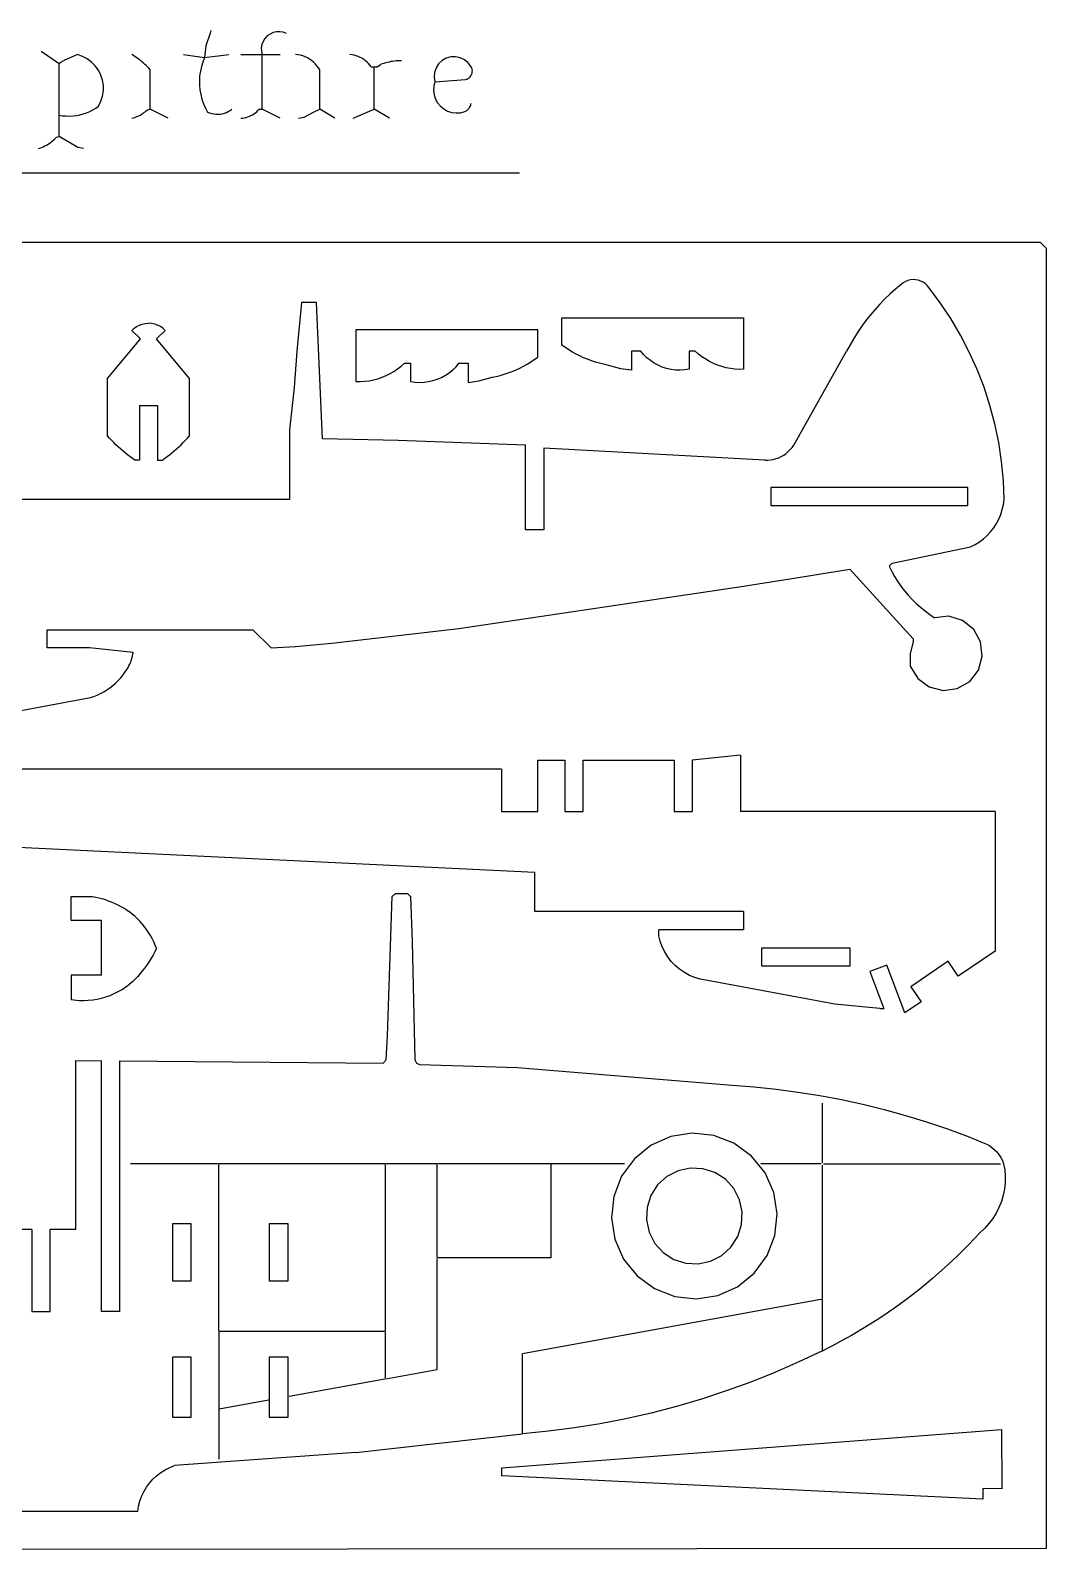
# Model space of a CAD drawing. Extents: x -4158 to 4158, y -5828 to 5828.
# Drawn here: x 132 to 4158, y -218 to 5800 of the extents above; entities that cross this region are included whole.
import ezdxf

# ---------------------------------------------------------------- set-up
doc = ezdxf.new("R2010")
doc.units = 0
doc.header["$MEASUREMENT"] = 0
doc.layers.get('0').update_dxf_attribs({"linetype": 'CONTINUOUS'})

msp = doc.modelspace()

# ---------------------------------------------------------------- linework, layer by layer
for p, q in [((843.6, 5789.4), (826.6, 5739.3)), ((846, 5800.2), (843.6, 5789.4)), ((1070.2, 5778), (1061, 5768.1)), ((1081.2, 5785.8), (1070.2, 5778)), ((1093.4, 5791.4), (1081.2, 5785.8)), ((1106.6, 5794.5), (1093.4, 5791.4)), ((1120, 5795), (1106.6, 5794.5)), ((1133.3, 5792.9), (1120, 5795)), ((1146, 5788.2), (1133.3, 5792.9)), ((826.6, 5739.3), (822, 5692.2)), ((1049, 5744.1), (1046.7, 5730.8)), ((1046.7, 5730.8), (1047.1, 5717.4)), ((1047.1, 5717.4), (1050, 5704.2)), ((1053.8, 5756.7), (1049, 5744.1)), ((1061, 5768.1), (1053.8, 5756.7)), ((246, 5668.2), (174, 5716.2)), ((248.8, 5670.4), (246, 5668.2)), ((246, 5464.2), (246, 5668.2)), ((251.7, 5672.5), (248.8, 5670.4)), ((254.6, 5674.5), (251.7, 5672.5)), ((257.6, 5676.5), (254.6, 5674.5)), ((260.6, 5678.3), (257.6, 5676.5)), ((263.7, 5680.1), (260.6, 5678.3)), ((266.8, 5681.7), (263.7, 5680.1)), ((270, 5683.3), (266.8, 5681.7)), ((273.2, 5684.8), (270, 5683.3)), ((276.5, 5686.1), (273.2, 5684.8)), ((279.8, 5687.4), (276.5, 5686.1)), ((283.2, 5688.6), (279.8, 5687.4)), ((318, 5704.2), (283.2, 5688.6)), ((338.1, 5697.3), (318, 5704.2)), ((357, 5687.4), (338.1, 5697.3)), ((374.1, 5674.7), (357, 5687.4)), ((389, 5659.5), (374.1, 5674.7)), ((401.4, 5642.2), (389, 5659.5)), ((540.7, 5700.1), (534, 5704.2)), ((547.3, 5695.9), (540.7, 5700.1)), ((553.8, 5691.4), (547.3, 5695.9)), ((560.1, 5686.8), (553.8, 5691.4)), ((566.3, 5682), (560.1, 5686.8)), ((572.4, 5677.1), (566.3, 5682)), ((578.4, 5672), (572.4, 5677.1)), ((584.2, 5666.7), (578.4, 5672)), ((589.9, 5661.3), (584.2, 5666.7)), ((595.4, 5655.8), (589.9, 5661.3)), ((738, 5704.2), (822, 5692.2)), ((809.3, 5657), (805.1, 5638.7)), ((815, 5674.8), (809.3, 5657)), ((822, 5692.2), (815, 5674.8)), ((822, 5692.2), (918, 5704.2)), ((966, 5704.2), (1050, 5704.2)), ((1050, 5488.2), (1050, 5704.2)), ((1050, 5704.2), (1122, 5704.2)), ((1191.8, 5703.2), (1182, 5704.2)), ((1201.4, 5701.4), (1191.8, 5703.2)), ((1210.9, 5698.8), (1201.4, 5701.4)), ((1220.1, 5695.4), (1210.9, 5698.8)), ((1229.1, 5691.2), (1220.1, 5695.4)), ((1237.6, 5686.4), (1229.1, 5691.2)), ((1245.7, 5680.8), (1237.6, 5686.4)), ((1253.3, 5674.6), (1245.7, 5680.8)), ((1260.4, 5667.8), (1253.3, 5674.6)), ((1266.9, 5660.4), (1260.4, 5667.8)), ((1272.8, 5652.5), (1266.9, 5660.4)), ((1406.3, 5703.2), (1398, 5704.2)), ((1414.4, 5701.6), (1406.3, 5703.2)), ((1422.4, 5699.4), (1414.4, 5701.6)), ((1430.3, 5696.6), (1422.4, 5699.4)), ((1437.9, 5693.3), (1430.3, 5696.6)), ((1445.3, 5689.5), (1437.9, 5693.3)), ((1452.4, 5685.1), (1445.3, 5689.5)), ((1459.1, 5680.2), (1452.4, 5685.1)), ((1465.5, 5674.8), (1459.1, 5680.2)), ((1471.4, 5669), (1465.5, 5674.8)), ((1476.9, 5662.8), (1471.4, 5669)), ((1482, 5656.2), (1476.9, 5662.8)), ((1506, 5656.2), (1519.2, 5664.6)), ((1525.8, 5667.1), (1519.2, 5664.6)), ((1532.5, 5669.4), (1525.8, 5667.1)), ((1539.2, 5671.4), (1532.5, 5669.4)), ((1546.1, 5673.3), (1539.2, 5671.4)), ((1552.9, 5674.9), (1546.1, 5673.3)), ((1559.9, 5676.3), (1552.9, 5674.9)), ((1566.8, 5677.5), (1559.9, 5676.3)), ((1573.8, 5678.5), (1566.8, 5677.5)), ((1580.8, 5679.3), (1573.8, 5678.5)), ((1587.9, 5679.8), (1580.8, 5679.3)), ((1594.9, 5680.1), (1587.9, 5679.8)), ((1602, 5680.2), (1594.9, 5680.1)), ((1749.3, 5667.4), (1739.1, 5651.6)), ((1763.1, 5680.4), (1749.3, 5667.4)), ((1779.5, 5689.7), (1763.1, 5680.4)), ((1797.7, 5694.8), (1779.5, 5689.7)), ((1816.6, 5695.5), (1797.7, 5694.8)), ((1835.1, 5691.6), (1816.6, 5695.5)), ((1852.1, 5683.4), (1835.1, 5691.6)), ((1866.7, 5671.4), (1852.1, 5683.4)), ((1878, 5656.2), (1866.7, 5671.4)), ((411, 5623.2), (401.4, 5642.2)), ((417.6, 5602.9), (411, 5623.2)), ((420.9, 5581.9), (417.6, 5602.9)), ((600.8, 5650), (595.4, 5655.8)), ((606, 5644.2), (600.8, 5650)), ((606, 5488.2), (606, 5644.2)), ((802.4, 5620.2), (801.2, 5601.5)), ((801.2, 5601.5), (801.5, 5582.7)), ((805.1, 5638.7), (802.4, 5620.2)), ((1278, 5644.2), (1272.8, 5652.5)), ((1278, 5488.2), (1278, 5644.2)), ((1482, 5656.2), (1494, 5656.2)), ((1494, 5488.2), (1494, 5656.2)), ((1494, 5656.2), (1506, 5656.2)), ((1732.9, 5633.7), (1731.2, 5614.9)), ((1731.2, 5614.9), (1734, 5596.2)), ((1739.1, 5651.6), (1732.9, 5633.7)), ((1734, 5596.2), (1855.2, 5605.8)), ((1855.2, 5605.8), (1860.4, 5607.2)), ((1860.4, 5607.2), (1865.3, 5609.4)), ((1865.3, 5609.4), (1869.8, 5612.4)), ((1869.8, 5612.4), (1873.8, 5616.1)), ((1873.8, 5616.1), (1877.1, 5620.3)), ((1877.1, 5620.3), (1879.7, 5625.1)), ((1880.4, 5651.3), (1878, 5656.2)), ((1879.7, 5625.1), (1881.6, 5630.1)), ((1881.9, 5646.2), (1880.4, 5651.3)), ((1881.6, 5630.1), (1882.5, 5635.4)), ((1882.7, 5640.8), (1881.9, 5646.2)), ((1882.5, 5635.4), (1882.7, 5640.8)), ((411.4, 5519.3), (417.8, 5539.6)), ((417.8, 5539.6), (421, 5560.6)), ((421, 5560.6), (420.9, 5581.9)), ((801.5, 5582.7), (803.3, 5564.1)), ((803.3, 5564.1), (806.6, 5545.6)), ((806.6, 5545.6), (811.3, 5527.5)), ((1729.8, 5579.3), (1728.8, 5562)), ((1728.8, 5562), (1731.1, 5544.8)), ((1734, 5596.2), (1729.8, 5579.3)), ((1731.1, 5544.8), (1736.6, 5528.3)), ((354, 5474), (366.6, 5479.3)), ((366.6, 5479.3), (378.9, 5485.5)), ((378.9, 5485.5), (390.7, 5492.4)), ((390.7, 5492.4), (402, 5500.2)), ((402, 5500.2), (411.4, 5519.3)), ((581.7, 5474.5), (586.3, 5478.1)), ((586.3, 5478.1), (590.8, 5481.8)), ((590.8, 5481.8), (595.2, 5485.8)), ((595.2, 5485.8), (606, 5488.2)), ((678, 5452.2), (606, 5488.2)), ((811.3, 5527.5), (817.5, 5509.8)), ((817.5, 5509.8), (825.1, 5492.7)), ((825.1, 5492.7), (834, 5476.2)), ((908.2, 5475.3), (915.8, 5478.9)), ((915.8, 5478.9), (923.1, 5483.2)), ((923.1, 5483.2), (930, 5488.2)), ((1023.2, 5473.8), (1028.4, 5478.2)), ((1028.4, 5478.2), (1033.4, 5483.1)), ((1033.4, 5483.1), (1038, 5488.2)), ((1038, 5488.2), (1050, 5488.2)), ((1122, 5452.2), (1050, 5488.2)), ((1254, 5476.2), (1278, 5488.2)), ((1338, 5452.2), (1278, 5488.2)), ((1410, 5452.2), (1494, 5488.2)), ((1554, 5452.2), (1494, 5488.2)), ((1736.6, 5528.3), (1745, 5513.1)), ((1745, 5513.1), (1756.2, 5499.8)), ((1756.2, 5499.8), (1769.6, 5488.8)), ((1769.6, 5488.8), (1784.9, 5480.5)), ((1784.9, 5480.5), (1801.4, 5475.2)), ((1836, 5474.2), (1852.8, 5478.6)), ((1852.8, 5478.6), (1856.1, 5480.2)), ((1856.1, 5480.2), (1859.2, 5482.1)), ((1859.2, 5482.1), (1862.1, 5484.3)), ((1862.1, 5484.3), (1864.9, 5486.7)), ((1864.9, 5486.7), (1867.4, 5489.3)), ((1867.4, 5489.3), (1869.7, 5492.1)), ((1869.7, 5492.1), (1871.8, 5495.2)), ((1871.8, 5495.2), (1873.6, 5498.3)), ((1873.6, 5498.3), (1875.1, 5501.6)), ((1875.1, 5501.6), (1876.4, 5505.1)), ((1876.4, 5505.1), (1877.3, 5508.6)), ((1877.3, 5508.6), (1878, 5512.2)), ((246, 5380.2), (246, 5464.2)), ((246, 5464.2), (259.6, 5462.2)), ((259.6, 5462.2), (273.2, 5461.1)), ((273.2, 5461.1), (287, 5461)), ((287, 5461), (300.6, 5461.7)), ((300.6, 5461.7), (314.3, 5463.5)), ((314.3, 5463.5), (327.7, 5466.1)), ((327.7, 5466.1), (341, 5469.6)), ((341, 5469.6), (354, 5474)), ((534, 5452.2), (539.7, 5453.7)), ((539.7, 5453.7), (545.3, 5455.5)), ((545.3, 5455.5), (550.8, 5457.6)), ((550.8, 5457.6), (556.2, 5459.8)), ((556.2, 5459.8), (561.6, 5462.3)), ((561.6, 5462.3), (566.8, 5465)), ((566.8, 5465), (571.9, 5468)), ((571.9, 5468), (576.8, 5471.1)), ((576.8, 5471.1), (581.7, 5474.5)), ((834, 5476.2), (841.9, 5473.1)), ((841.9, 5473.1), (850, 5470.7)), ((850, 5470.7), (858.3, 5469.1)), ((858.3, 5469.1), (866.8, 5468.2)), ((866.8, 5468.2), (875.2, 5468.1)), ((875.2, 5468.1), (883.7, 5468.7)), ((883.7, 5468.7), (892, 5470.2)), ((892, 5470.2), (900.2, 5472.4)), ((900.2, 5472.4), (908.2, 5475.3)), ((966, 5452.2), (972.9, 5452.8)), ((972.9, 5452.8), (979.7, 5453.9)), ((979.7, 5453.9), (986.4, 5455.4)), ((986.4, 5455.4), (993, 5457.4)), ((993, 5457.4), (999.5, 5459.8)), ((999.5, 5459.8), (1005.7, 5462.7)), ((1005.7, 5462.7), (1011.8, 5466)), ((1011.8, 5466), (1017.6, 5469.7)), ((1017.6, 5469.7), (1023.2, 5473.8)), ((1194, 5452.2), (1216.8, 5455.8)), ((1216.8, 5455.8), (1254, 5476.2)), ((1801.4, 5475.2), (1818.7, 5473.1)), ((1818.7, 5473.1), (1836, 5474.2)), ((208.1, 5353.5), (214, 5357.8)), ((214, 5357.8), (219.7, 5362.4)), ((219.7, 5362.4), (225.1, 5367.3)), ((225.1, 5367.3), (230.3, 5372.4)), ((230.3, 5372.4), (235.2, 5377.8)), ((235.2, 5377.8), (246, 5380.2)), ((319.2, 5335.8), (246, 5380.2)), ((162, 5332.2), (169, 5334.2)), ((169, 5334.2), (175.9, 5336.6)), ((175.9, 5336.6), (182.6, 5339.4)), ((182.6, 5339.4), (189.3, 5342.4)), ((189.3, 5342.4), (195.7, 5345.8)), ((195.7, 5345.8), (202, 5349.5)), ((202, 5349.5), (208.1, 5353.5)), ((342, 5332.2), (319.2, 5335.8)), ((-1914, 5236.2), (2070, 5236.2)), ((4134, 4960.2), (-4146, 4960.2)), ((4158, 4936.2), (4134, 4960.2)), ((4158, -211.8), (4158, 4936.2)), ((3538.2, 4756.5), (3517.4, 4736.7)), ((3559.6, 4775.4), (3538.2, 4756.5)), ((3581.7, 4793.7), (3559.6, 4775.4)), ((3589.8, 4800.1), (3581.7, 4793.7)), ((3598.8, 4805.3), (3589.8, 4800.1)), ((3608.4, 4809.2), (3598.8, 4805.3)), ((3618.4, 4811.8), (3608.4, 4809.2)), ((3628.7, 4812.8), (3618.4, 4811.8)), ((3639.1, 4812.5), (3628.7, 4812.8)), ((3649.3, 4810.7), (3639.1, 4812.5)), ((3659.1, 4807.4), (3649.3, 4810.7)), ((3668.4, 4802.8), (3659.1, 4807.4)), ((3676.9, 4797), (3668.4, 4802.8)), ((3684.6, 4790), (3676.9, 4797)), ((3691.2, 4782), (3684.6, 4790)), ((3736.5, 4721.4), (3691.2, 4782)), ((1205.7, 4721.7), (1187.2, 4529.2)), ((1265.7, 4721.7), (1205.7, 4721.7)), ((1289.7, 4181.7), (1265.7, 4721.7)), ((3478.1, 4695.1), (3459.6, 4673.2)), ((3497.4, 4716.2), (3478.1, 4695.1)), ((3517.4, 4736.7), (3497.4, 4716.2)), ((3778.4, 4658.4), (3736.5, 4721.4)), ((563.6, 4633), (575.1, 4637.1)), ((575.1, 4637.1), (587.1, 4639.7)), ((587.1, 4639.7), (599.3, 4640.7)), ((599.7, 4640.7), (599.3, 4640.7)), ((599.7, 4640.7), (600.1, 4640.7)), ((612.3, 4639.7), (600.1, 4640.7)), ((624.3, 4637.1), (612.3, 4639.7)), ((635.8, 4633), (624.3, 4637.1)), ((2237.7, 4661.7), (2957.7, 4661.7)), ((2237.7, 4553.7), (2237.7, 4661.7)), ((2957.7, 4661.7), (2957.7, 4457.7)), ((3441.8, 4650.7), (3424.9, 4627.6)), ((3459.6, 4673.2), (3441.8, 4650.7)), ((3816.8, 4593.2), (3778.4, 4658.4)), ((437.7, 4421.7), (567.8, 4577.8)), ((533.7, 4611.9), (542.7, 4620.3)), ((567.8, 4577.8), (533.7, 4611.9)), ((542.7, 4620.3), (552.7, 4627.3)), ((552.7, 4627.3), (563.6, 4633)), ((631.6, 4577.8), (665.7, 4611.9)), ((761.7, 4421.7), (631.6, 4577.8)), ((646.7, 4627.3), (635.8, 4633)), ((656.7, 4620.3), (646.7, 4627.3)), ((665.7, 4611.9), (656.7, 4620.3)), ((1421.7, 4613.7), (1421.7, 4409.7)), ((2141.7, 4613.7), (1421.7, 4613.7)), ((2141.7, 4505.7), (2141.7, 4613.7)), ((3393.6, 4579.7), (3379.2, 4554.9)), ((3408.8, 4604), (3393.6, 4579.7)), ((3424.9, 4627.6), (3408.8, 4604)), ((3851.6, 4526.1), (3816.8, 4593.2)), ((1187.2, 4529.2), (1176.2, 4386.1)), ((2251.2, 4544), (2237.7, 4553.7)), ((2265, 4534.8), (2251.2, 4544)), ((2279.2, 4526.2), (2265, 4534.8)), ((2293.7, 4518.1), (2279.2, 4526.2)), ((2308.5, 4510.6), (2293.7, 4518.1)), ((2513.7, 4529.7), (2513.7, 4453.7)), ((2549.7, 4529.7), (2513.7, 4529.7)), ((2561.3, 4516), (2549.7, 4529.7)), ((2574.2, 4503.4), (2561.3, 4516)), ((2741.7, 4529.7), (2741.7, 4457.7)), ((2765.7, 4529.7), (2741.7, 4529.7)), ((2778.8, 4518), (2765.7, 4529.7)), ((2792.6, 4507.2), (2778.8, 4518)), ((3156.3, 4157.1), (3365.7, 4529.7)), ((3379.2, 4554.9), (3365.7, 4529.7)), ((3882.6, 4457.1), (3851.6, 4526.1)), ((1572.2, 4449.4), (1586.7, 4459.2)), ((1586.7, 4459.2), (1600.6, 4470)), ((1600.6, 4470), (1613.7, 4481.7)), ((1613.7, 4481.7), (1637.7, 4481.7)), ((1637.7, 4481.7), (1637.7, 4409.7)), ((1791.2, 4444), (1805.2, 4455.4)), ((1805.2, 4455.4), (1818.1, 4468)), ((1818.1, 4468), (1829.7, 4481.7)), ((1829.7, 4481.7), (1865.7, 4481.7)), ((1865.7, 4481.7), (1865.7, 4405.7)), ((2040.4, 4449.3), (2055.8, 4455.7)), ((2055.8, 4455.7), (2070.8, 4462.6)), ((2070.8, 4462.6), (2085.6, 4470.1)), ((2085.6, 4470.1), (2100.1, 4478.2)), ((2100.1, 4478.2), (2114.3, 4486.8)), ((2114.3, 4486.8), (2128.2, 4496)), ((2128.2, 4496), (2141.7, 4505.7)), ((2323.6, 4503.7), (2308.5, 4510.6)), ((2339, 4497.3), (2323.6, 4503.7)), ((2354.5, 4491.5), (2339, 4497.3)), ((2370.3, 4486.3), (2354.5, 4491.5)), ((2386.2, 4481.7), (2370.3, 4486.3)), ((2402.4, 4477.7), (2386.2, 4481.7)), ((2418.6, 4474.3), (2402.4, 4477.7)), ((2471.4, 4459.9), (2418.6, 4474.3)), ((2513.7, 4453.7), (2471.4, 4459.9)), ((2588.1, 4492), (2574.2, 4503.4)), ((2603.1, 4482), (2588.1, 4492)), ((2618.9, 4473.4), (2603.1, 4482)), ((2635.4, 4466.3), (2618.9, 4473.4)), ((2652.6, 4460.8), (2635.4, 4466.3)), ((2670.1, 4456.9), (2652.6, 4460.8)), ((2688, 4454.6), (2670.1, 4456.9)), ((2705.9, 4454), (2688, 4454.6)), ((2723.9, 4455), (2705.9, 4454)), ((2741.7, 4457.7), (2723.9, 4455)), ((2807.2, 4497.4), (2792.6, 4507.2)), ((2822.4, 4488.5), (2807.2, 4497.4)), ((2838.1, 4480.7), (2822.4, 4488.5)), ((2854.3, 4474), (2838.1, 4480.7)), ((2871, 4468.4), (2854.3, 4474)), ((2887.9, 4463.9), (2871, 4468.4)), ((2905.2, 4460.6), (2887.9, 4463.9)), ((2922.6, 4458.5), (2905.2, 4460.6)), ((2940.1, 4457.5), (2922.6, 4458.5)), ((2957.7, 4457.7), (2940.1, 4457.5)), ((3909.9, 4386.5), (3882.6, 4457.1)), ((437.7, 4193.7), (437.7, 4421.7)), ((761.7, 4193.7), (761.7, 4421.7)), ((1421.7, 4409.7), (1439.3, 4409.5)), ((1439.3, 4409.5), (1456.8, 4410.5)), ((1456.8, 4410.5), (1474.2, 4412.6)), ((1474.2, 4412.6), (1491.4, 4415.9)), ((1491.4, 4415.9), (1508.4, 4420.4)), ((1508.4, 4420.4), (1525.1, 4426)), ((1525.1, 4426), (1541.3, 4432.7)), ((1541.3, 4432.7), (1557, 4440.5)), ((1557, 4440.5), (1572.2, 4449.4)), ((1637.7, 4409.7), (1655.5, 4407)), ((1655.5, 4407), (1673.4, 4406)), ((1673.4, 4406), (1691.4, 4406.6)), ((1691.4, 4406.6), (1709.3, 4408.9)), ((1709.3, 4408.9), (1726.8, 4412.8)), ((1726.8, 4412.8), (1743.9, 4418.3)), ((1743.9, 4418.3), (1760.5, 4425.4)), ((1760.5, 4425.4), (1776.3, 4434)), ((1776.3, 4434), (1791.2, 4444)), ((1865.7, 4405.7), (1908, 4411.9)), ((1908, 4411.9), (1960.8, 4426.3)), ((1960.8, 4426.3), (1977, 4429.7)), ((1977, 4429.7), (1993.1, 4433.7)), ((1993.1, 4433.7), (2009.1, 4438.3)), ((2009.1, 4438.3), (2024.9, 4443.5)), ((2024.9, 4443.5), (2040.4, 4449.3)), ((1176.2, 4386.1), (1157.7, 4217.5)), ((3933.3, 4314.6), (3909.9, 4386.5)), ((563.7, 4313.7), (635.7, 4313.7)), ((563.7, 4313.7), (563.7, 4097.7)), ((635.7, 4313.7), (635.7, 4097.7)), ((3952.7, 4241.4), (3933.3, 4314.6)), ((1157.7, 4217.5), (1157.7, 3941.7)), ((3968.1, 4167.4), (3952.7, 4241.4)), ((445.7, 4184.6), (437.7, 4193.7)), ((453.9, 4175.8), (445.7, 4184.6)), ((462.3, 4167.1), (453.9, 4175.8)), ((470.9, 4158.6), (462.3, 4167.1)), ((479.6, 4150.3), (470.9, 4158.6)), ((719.8, 4150.3), (728.5, 4158.6)), ((728.5, 4158.6), (737.1, 4167.1)), ((737.1, 4167.1), (745.5, 4175.8)), ((745.5, 4175.8), (753.7, 4184.6)), ((753.7, 4184.6), (761.7, 4193.7)), ((1589.5, 4175.9), (1289.7, 4181.7)), ((2093.7, 4157.7), (1589.5, 4175.9)), ((2093.7, 3821.7), (2093.7, 4157.7)), ((3149.8, 4148), (3156.3, 4157.1)), ((3979.4, 4092.6), (3968.1, 4167.4)), ((488.6, 4142.2), (479.6, 4150.3)), ((497.7, 4134.2), (488.6, 4142.2)), ((507, 4126.5), (497.7, 4134.2)), ((516.4, 4119), (507, 4126.5)), ((526, 4111.7), (516.4, 4119)), ((535.8, 4104.6), (526, 4111.7)), ((545.7, 4097.7), (535.8, 4104.6)), ((563.7, 4097.7), (545.7, 4097.7)), ((635.7, 4097.7), (653.7, 4097.7)), ((653.7, 4097.7), (663.6, 4104.6)), ((663.6, 4104.6), (673.4, 4111.7)), ((673.4, 4111.7), (683, 4119)), ((683, 4119), (692.4, 4126.5)), ((692.4, 4126.5), (701.7, 4134.2)), ((701.7, 4134.2), (710.8, 4142.2)), ((710.8, 4142.2), (719.8, 4150.3)), ((3041.7, 4097.7), (2165.7, 4145.7)), ((2165.7, 4145.7), (2165.7, 3821.7)), ((3041.7, 4097.7), (3052.9, 4097.8)), ((3052.9, 4097.8), (3064.1, 4098.8)), ((3064.1, 4098.8), (3075.2, 4100.8)), ((3075.2, 4100.8), (3086, 4103.8)), ((3086, 4103.8), (3096.6, 4107.6)), ((3096.6, 4107.6), (3106.8, 4112.4)), ((3106.8, 4112.4), (3116.5, 4117.9)), ((3116.5, 4117.9), (3125.8, 4124.4)), ((3125.8, 4124.4), (3134.4, 4131.5)), ((3134.4, 4131.5), (3142.4, 4139.4)), ((3142.4, 4139.4), (3149.8, 4148)), ((3986.6, 4017.3), (3979.4, 4092.6)), ((3845.7, 3989.7), (3065.7, 3989.7)), ((3065.7, 3989.7), (3065.7, 3917.7)), ((3845.7, 3917.7), (3845.7, 3989.7)), ((3989.7, 3941.7), (3986.6, 4017.3)), ((1157.7, 3941.7), (-2022.3, 3941.7)), ((3065.7, 3917.7), (3845.7, 3917.7)), ((3982.5, 3902.2), (3986.9, 3921.8)), ((3986.9, 3921.8), (3989.7, 3941.7)), ((3959.1, 3846.9), (3968.5, 3864.6)), ((3968.5, 3864.6), (3976.3, 3883.1)), ((3976.3, 3883.1), (3982.5, 3902.2)), ((2165.7, 3821.7), (2093.7, 3821.7)), ((3907.4, 3785.9), (3922.3, 3799.4)), ((3922.3, 3799.4), (3936, 3814.1)), ((3936, 3814.1), (3948.3, 3830)), ((3948.3, 3830), (3959.1, 3846.9)), ((3545.7, 3689.7), (3856.6, 3753.9)), ((3856.6, 3753.9), (3874.5, 3763.1)), ((3874.5, 3763.1), (3891.5, 3773.8)), ((3891.5, 3773.8), (3907.4, 3785.9)), ((3533.7, 3677.7), (3545.7, 3689.7)), ((3533.7, 3677.7), (3544.1, 3657.2)), ((2956.8, 3598.3), (3198.5, 3636.8)), ((3198.5, 3636.8), (3377.7, 3665.7)), ((3377.7, 3665.7), (3629.7, 3389.7)), ((3544.1, 3657.2), (3555.4, 3637.2)), ((3555.4, 3637.2), (3567.7, 3617.8)), ((3567.7, 3617.8), (3580.8, 3599)), ((1829.1, 3430.9), (2956.8, 3598.3)), ((3580.8, 3599), (3594.8, 3580.7)), ((3594.8, 3580.7), (3609.5, 3563.2)), ((3609.5, 3563.2), (3625.1, 3546.3)), ((3625.1, 3546.3), (3641.5, 3530.2)), ((3641.5, 3530.2), (3658.5, 3514.8)), ((3658.5, 3514.8), (3676.3, 3500.3)), ((3676.3, 3500.3), (3694.7, 3486.5)), ((1326.4, 3372.6), (1829.1, 3430.9)), ((3694.7, 3486.5), (3713.7, 3473.7)), ((3770.2, 3479.2), (3713.7, 3473.7)), ((3824.7, 3463), (3770.2, 3479.2)), ((3869, 3427.4), (3824.7, 3463)), ((197.7, 3425.7), (1013.7, 3425.7)), ((197.8, 3353.7), (197.7, 3425.7)), ((1013.7, 3425.7), (1085.7, 3353.7)), ((1182.1, 3360.2), (1326.4, 3372.6)), ((3629.7, 3377.7), (3617.7, 3332)), ((3629.7, 3389.7), (3629.7, 3377.7)), ((3896.5, 3377.7), (3869, 3427.4)), ((3903.2, 3321.3), (3896.5, 3377.7)), ((365.7, 3353.7), (197.8, 3353.7)), ((538.5, 3336.3), (365.7, 3353.7)), ((532.6, 3308.8), (534.5, 3315.6)), ((534.5, 3315.6), (536.1, 3322.4)), ((536.1, 3322.4), (537.4, 3329.4)), ((537.4, 3329.4), (538.5, 3336.3)), ((1085.7, 3353.7), (1182.1, 3360.2)), ((3617.7, 3332), (3617.7, 3281.7)), ((3888, 3266.5), (3903.2, 3321.3)), ((498.8, 3247.1), (507.3, 3258.9)), ((507.3, 3258.9), (511.4, 3264.6)), ((511.4, 3264.6), (515.2, 3270.5)), ((515.2, 3270.5), (518.8, 3276.6)), ((518.8, 3276.6), (522.1, 3282.8)), ((522.1, 3282.8), (525.1, 3289.1)), ((525.1, 3289.1), (527.9, 3295.6)), ((527.9, 3295.6), (530.4, 3302.1)), ((530.4, 3302.1), (532.6, 3308.8)), ((3617.7, 3281.7), (3647.2, 3233.1)), ((3853.3, 3221.5), (3888, 3266.5)), ((435.2, 3188.1), (447.1, 3196.4)), ((447.1, 3196.4), (458.6, 3205.3)), ((458.6, 3205.3), (469.5, 3214.9)), ((469.5, 3214.9), (479.9, 3225.1)), ((479.9, 3225.1), (489.7, 3235.8)), ((489.7, 3235.8), (498.8, 3247.1)), ((3647.2, 3233.1), (3692.8, 3199.3)), ((3692.8, 3199.3), (3747.9, 3185.2)), ((3747.9, 3185.2), (3804.2, 3193)), ((3804.2, 3193), (3853.3, 3221.5)), ((-162.9, 3058.9), (369.5, 3157.6)), ((369.5, 3157.6), (383.3, 3162.2)), ((383.3, 3162.2), (396.8, 3167.5)), ((396.8, 3167.5), (410, 3173.7)), ((410, 3173.7), (422.8, 3180.5)), ((422.8, 3180.5), (435.2, 3188.1)), ((2141.7, 2705.7), (2141.7, 2909.7)), ((2141.7, 2909.7), (2249.7, 2909.7)), ((2249.7, 2909.7), (2249.7, 2705.7)), ((2321.7, 2705.7), (2321.7, 2909.7)), ((2321.7, 2909.7), (2681.7, 2909.7)), ((2681.7, 2909.7), (2681.7, 2705.7)), ((2753.8, 2909.3), (2753.7, 2897.7)), ((2753.7, 2897.7), (2753.7, 2705.7)), ((2945.7, 2929.5), (2753.8, 2909.3)), ((2945.7, 2929.5), (2945.7, 2705.9)), ((1997.7, 2873.7), (-78.5, 2874.2)), ((1997.7, 2873.7), (1997.7, 2705.7)), ((1997.7, 2705.7), (2141.7, 2705.7)), ((2249.7, 2705.7), (2321.7, 2705.7)), ((2681.7, 2705.7), (2753.7, 2705.7)), ((3953.7, 2705.7), (2945.7, 2705.9)), ((3953.7, 2705.7), (3953.7, 2152.5)), ((-78.3, 2573.1), (2129.7, 2465.7)), ((2129.7, 2309.7), (2129.7, 2465.7)), ((293.7, 2273.7), (293.7, 2369.7)), ((293.7, 2369.7), (377.7, 2369.7)), ((377.7, 2369.7), (390.4, 2367.2)), ((390.4, 2367.2), (402.9, 2364.2)), ((402.9, 2364.2), (415.4, 2360.8)), ((415.4, 2360.8), (427.8, 2357)), ((427.8, 2357), (440, 2352.8)), ((440, 2352.8), (452, 2348.1)), ((452, 2348.1), (463.9, 2343)), ((1547, 1817.1), (1565.7, 2369.7)), ((1565.7, 2369.7), (1577.7, 2381.7)), ((1577.7, 2381.7), (1625.7, 2381.7)), ((1625.7, 2381.7), (1637.7, 2369.7)), ((1637.7, 2369.7), (1643.8, 2189.5)), ((463.9, 2343), (475.6, 2337.5)), ((475.6, 2337.5), (487.1, 2331.6)), ((487.1, 2331.6), (498.3, 2325.3)), ((498.3, 2325.3), (509.4, 2318.6)), ((509.4, 2318.6), (520.2, 2311.5)), ((535, 2300), (520.2, 2311.5)), ((545.6, 2290.8), (535, 2300)), ((555.8, 2281.2), (545.6, 2290.8)), ((2957.7, 2309.7), (2129.7, 2309.7)), ((2957.7, 2309.7), (2957.7, 2237.7)), ((413.7, 2273.7), (293.7, 2273.7)), ((413.7, 2057.7), (413.7, 2273.7)), ((565.5, 2271.1), (555.8, 2281.2)), ((574.8, 2260.6), (565.5, 2271.1)), ((583.7, 2249.7), (574.8, 2260.6)), ((592, 2238.4), (583.7, 2249.7)), ((599.9, 2226.8), (592, 2238.4)), ((607.3, 2214.8), (599.9, 2226.8)), ((2621.7, 2214.1), (2621.7, 2237.7)), ((2957.7, 2237.7), (2621.7, 2237.7)), ((614.1, 2202.6), (607.3, 2214.8)), ((620.4, 2190), (614.1, 2202.6)), ((626.1, 2177.2), (620.4, 2190)), ((631.3, 2164.2), (626.1, 2177.2)), ((1643.8, 2189.5), (1655.5, 1721.8)), ((2627.2, 2191.9), (2621.7, 2214.1)), ((2635, 2170.4), (2627.2, 2191.9)), ((2645, 2149.9), (2635, 2170.4)), ((602.5, 2111.9), (594.1, 2099.5)), ((610.3, 2124.6), (602.5, 2111.9)), ((617.8, 2137.6), (610.3, 2124.6)), ((624.8, 2150.7), (617.8, 2137.6)), ((631.3, 2164.2), (624.8, 2150.7)), ((2657, 2130.4), (2645, 2149.9)), ((2670.9, 2112.4), (2657, 2130.4)), ((2686.7, 2095.8), (2670.9, 2112.4)), ((3029.7, 2165.7), (3377.7, 2165.7)), ((3029.7, 2093.7), (3029.7, 2165.7)), ((3377.7, 2165.7), (3377.7, 2093.7)), ((3767.6, 2112.6), (3620, 2011.8)), ((3808.2, 2053.2), (3767.6, 2112.6)), ((3953.7, 2152.5), (3808.2, 2053.2)), ((413.7, 2057.7), (293.7, 2057.7)), ((293.7, 2057.7), (293.7, 1961.7)), ((556.8, 2053), (546.5, 2042.2)), ((566.7, 2064.1), (556.8, 2053)), ((576.3, 2075.6), (566.7, 2064.1)), ((585.4, 2087.4), (576.3, 2075.6)), ((594.1, 2099.5), (585.4, 2087.4)), ((2704.1, 2081), (2686.7, 2095.8)), ((2722.9, 2068), (2704.1, 2081)), ((2742.9, 2057), (2722.9, 2068)), ((2764, 2048.2), (2742.9, 2057)), ((2785.8, 2041.6), (2764, 2048.2)), ((3377.7, 2093.7), (3029.7, 2093.7)), ((3524.5, 2097.4), (3457.1, 2072)), ((3457.1, 2072), (3512.4, 1925.7)), ((3596, 1908.2), (3524.5, 2097.4)), ((464, 1984.7), (480, 1992.6)), ((480, 1992.6), (495.5, 2001.4)), ((495.5, 2001.4), (510.4, 2011.1)), ((510.4, 2011.1), (524.8, 2021.7)), ((535.8, 2031.7), (524.8, 2021.7)), ((546.5, 2042.2), (535.8, 2031.7)), ((2808.3, 2037.3), (2785.8, 2041.6)), ((3318.3, 1942.9), (2808.3, 2037.3)), ((3620, 2011.8), (3660.6, 1952.4)), ((293.7, 1961.7), (325.3, 1957.6)), ((325.3, 1957.6), (343.2, 1957.4)), ((343.2, 1957.4), (361, 1958.2)), ((361, 1958.2), (378.7, 1960.1)), ((378.7, 1960.1), (396.3, 1963)), ((396.3, 1963), (413.7, 1966.9)), ((413.7, 1966.9), (430.8, 1971.8)), ((430.8, 1971.8), (447.6, 1977.8)), ((447.6, 1977.8), (464, 1984.7)), ((3497.7, 1925.7), (3318.3, 1942.9)), ((3660.6, 1952.4), (3596, 1908.2)), ((3497.7, 1925.7), (3512.4, 1925.7)), ((1541.7, 1721.7), (1547, 1817.1)), ((311.7, 1719.4), (413.7, 1718.7)), ((311.7, 1049.7), (311.7, 1719.4)), ((413.7, 725.7), (413.7, 1718.7)), ((485.7, 1718.2), (1529.7, 1709.7)), ((485.7, 725.7), (485.7, 1718.2)), ((1529.7, 1709.7), (1541.7, 1721.7)), ((1655.5, 1721.8), (1661.7, 1709.7)), ((1661.7, 1709.7), (1673.9, 1703.5)), ((1673.9, 1703.5), (2062, 1691.8)), ((2062, 1691.8), (2912.1, 1621.6)), ((2912.1, 1621.6), (2999.3, 1615.1)), ((2999.3, 1615.1), (3086.2, 1606.2)), ((3086.2, 1606.2), (3172.8, 1594.8)), ((3172.8, 1594.8), (3259, 1581.1)), ((3259, 1581.1), (3344.9, 1564.9)), ((3344.9, 1564.9), (3430.2, 1546.3)), ((3269.7, 1314.7), (3269.7, 1550.5)), ((3430.2, 1546.3), (3515, 1525.4)), ((3515, 1525.4), (3599.2, 1502.1)), ((3599.2, 1502.1), (3682.7, 1476.4)), ((3682.7, 1476.4), (3765.5, 1448.4)), ((3765.5, 1448.4), (3847.4, 1418.1)), ((2669.6, 1418.7), (2591.3, 1384)), ((2754.2, 1431.9), (2669.6, 1418.7)), ((2839.4, 1422.8), (2754.2, 1431.9)), ((2919.3, 1391.9), (2839.4, 1422.8)), ((2988.5, 1341.4), (2919.3, 1391.9)), ((3847.4, 1418.1), (3904.3, 1395.3)), ((3904.3, 1395.3), (3916.9, 1390.1)), ((3916.9, 1390.1), (3928.9, 1383.7)), ((2524.6, 1330.3), (2474.1, 1261.1)), ((2591.3, 1384), (2524.6, 1330.3)), ((3042.3, 1274.8), (2988.5, 1341.4)), ((3928.9, 1383.7), (3940.2, 1376.1)), ((3940.2, 1376.1), (3950.7, 1367.4)), ((3950.7, 1367.4), (3960.3, 1357.8)), ((3960.3, 1357.8), (3968.9, 1347.2)), ((3968.9, 1347.2), (3976.4, 1335.8)), ((3976.4, 1335.8), (3982.7, 1323.7)), ((877.2, 1309.8), (528.8, 1309.8)), ((878.7, 647.7), (878.7, 1308.2)), ((1535.8, 1309.8), (880.3, 1309.8)), ((1537.3, 1308.2), (1537.3, 647.7)), ((1741.9, 1309.8), (1538.8, 1309.8)), ((1743.5, 939.1), (1743.5, 1308.2)), ((2192.4, 1309.8), (1745, 1309.8)), ((2193.1, 1309.1), (2193.1, 937.6)), ((2485.5, 1309.8), (2193.8, 1309.8)), ((2697.8, 1283.1), (2653.6, 1260.3)), ((2746.3, 1293.6), (2697.8, 1283.1)), ((2796, 1291.2), (2746.3, 1293.6)), ((2843.3, 1276.1), (2796, 1291.2)), ((2885.1, 1249.2), (2843.3, 1276.1)), ((3264.7, 1309.8), (3025.1, 1309.8)), ((3077, 1196.4), (3042.3, 1274.8)), ((3269.7, 777.9), (3269.7, 1305.7)), ((3273.7, 1309.8), (3975.2, 1309.8)), ((3982.7, 1323.7), (3987.8, 1311)), ((3987.8, 1311), (3991.9, 1286.1)), ((3991.9, 1286.1), (3993.8, 1260.9)), ((2474.1, 1261.1), (2443.2, 1181.2)), ((2616.8, 1226.9), (2589.9, 1185.1)), ((2653.6, 1260.3), (2616.8, 1226.9)), ((2918.5, 1212.5), (2885.1, 1249.2)), ((2941.3, 1168.3), (2918.5, 1212.5)), ((3990.7, 1210.4), (3985.7, 1185.6)), ((3993.3, 1235.6), (3990.7, 1210.4)), ((3993.8, 1260.9), (3993.3, 1235.6)), ((2443.2, 1181.2), (2434.1, 1096)), ((2589.9, 1185.1), (2574.8, 1137.7)), ((2951.9, 1119.7), (2941.3, 1168.3)), ((3090.2, 1111.8), (3077, 1196.4)), ((3978.6, 1161.3), (3969.3, 1137.8)), ((3985.7, 1185.6), (3978.6, 1161.3)), ((2434.1, 1096), (2447.3, 1011.4)), ((2574.8, 1137.7), (2572.4, 1088.1)), ((2572.4, 1088.1), (2583, 1039.5)), ((2949.5, 1070.1), (2951.9, 1119.7)), ((3081, 1026.6), (3090.2, 1111.8)), ((3944.5, 1093.7), (3929.3, 1073.6)), ((3957.9, 1115.2), (3944.5, 1093.7)), ((3969.3, 1137.8), (3957.9, 1115.2)), ((137.7, 1049.7), (35.7, 1049.7)), ((137.7, 1049.7), (137.7, 725.7)), ((311.7, 1049.7), (209.7, 1049.7)), ((209.7, 725.7), (209.7, 1049.7)), ((695.7, 845.7), (695.7, 1073.7)), ((695.7, 1073.7), (767.7, 1073.7)), ((767.7, 1073.7), (767.7, 845.7)), ((1079.7, 845.7), (1079.7, 1073.7)), ((1079.7, 1073.7), (1151.7, 1073.7)), ((1151.7, 1073.7), (1151.7, 845.7)), ((2583, 1039.5), (2605.8, 995.4)), ((2934.4, 1022.7), (2949.5, 1070.1)), ((3050.2, 946.7), (3081, 1026.6)), ((3893.7, 1037.7), (3848.9, 990.1)), ((3912.3, 1054.8), (3893.7, 1037.7)), ((3929.3, 1073.6), (3912.3, 1054.8)), ((2447.3, 1011.4), (2482, 933)), ((2605.8, 995.4), (2639.2, 958.6)), ((2870.7, 947.5), (2907.5, 980.9)), ((2907.5, 980.9), (2934.4, 1022.7)), ((3848.9, 990.1), (3802.6, 943.9)), ((1743.5, 496.2), (1743.5, 936)), ((2193.1, 937.6), (1745, 937.6)), ((2482, 933), (2535.8, 866.4)), ((2639.2, 958.6), (2681, 931.7)), ((2681, 931.7), (2728.3, 916.6)), ((2728.3, 916.6), (2778, 914.2)), ((2778, 914.2), (2826.5, 924.7)), ((2826.5, 924.7), (2870.7, 947.5)), ((2999.7, 877.5), (3050.2, 946.7)), ((3802.6, 943.9), (3754.9, 899.2)), ((767.7, 845.7), (695.7, 845.7)), ((1151.7, 845.7), (1079.7, 845.7)), ((2535.8, 866.4), (2605, 815.9)), ((2933, 823.8), (2999.7, 877.5)), ((3705.8, 856), (3655.4, 814.3)), ((3754.9, 899.2), (3705.8, 856)), ((2605, 815.9), (2684.9, 785)), ((2684.9, 785), (2770.1, 775.9)), ((2770.1, 775.9), (2854.7, 789.1)), ((2854.7, 789.1), (2933, 823.8)), ((3655.4, 814.3), (3603.7, 774.3)), ((137.7, 725.7), (209.7, 725.7)), ((485.7, 725.7), (413.7, 725.7)), ((3269.7, 773.7), (2081.7, 557.7)), ((3269.7, 572.2), (3269.7, 773.7)), ((3550.8, 735.9), (3496.7, 699.1)), ((3603.7, 774.3), (3550.8, 735.9)), ((3441.5, 664.1), (3385.2, 630.9)), ((3496.7, 699.1), (3441.5, 664.1)), ((878.7, 644.7), (878.7, 358.3)), ((1535.8, 646.2), (880.3, 646.2)), ((1537.3, 644.7), (1537.3, 460.6)), ((3385.2, 630.9), (3327.9, 599.4)), ((695.7, 545.7), (767.7, 545.7)), ((695.7, 305.7), (695.7, 545.7)), ((767.7, 545.7), (767.7, 305.7)), ((1079.7, 545.7), (1151.7, 545.7)), ((1079.7, 305.7), (1079.7, 545.7)), ((1151.7, 545.7), (1151.7, 305.7)), ((2081.7, 242.5), (2081.7, 557.7)), ((3269.7, 569.7), (3176.3, 525.5)), ((3269.7, 569.7), (3327.9, 599.4)), ((1539.4, 459.1), (1743.5, 496.2)), ((3081.6, 484.2), (2985.6, 445.9)), ((3176.3, 525.5), (3081.6, 484.2)), ((1157.1, 389.6), (1535.8, 458.4)), ((2985.6, 445.9), (2888.5, 410.7)), ((1075.3, 374.7), (880.3, 339.2)), ((2790.3, 378.5), (2691.2, 349.3)), ((2888.5, 410.7), (2790.3, 378.5)), ((767.7, 305.7), (695.7, 305.7)), ((878.7, 358.3), (878.7, 340.5)), ((878.7, 339), (878.7, 140)), ((1151.7, 305.7), (1079.7, 305.7)), ((2591.2, 323.3), (2490.4, 300.5)), ((2691.2, 349.3), (2591.2, 323.3)), ((1421.2, 167.1), (2081.7, 240.9)), ((1999, 106.2), (3978.8, 258.5)), ((2184.5, 251), (2081.7, 240.9)), ((2287, 264.3), (2184.5, 251)), ((2389, 280.8), (2287, 264.3)), ((2490.4, 300.5), (2389, 280.8)), ((3978.8, 258.5), (3980.1, 23)), ((1421.2, 167.1), (702.6, 114.8)), ((603.4, 45.6), (616.9, 61)), ((616.9, 61), (631.8, 74.9)), ((631.8, 74.9), (648, 87.4)), ((648, 87.4), (665.3, 98.3)), ((665.3, 98.3), (683.6, 107.4)), ((683.6, 107.4), (702.6, 114.8)), ((2000, 74.6), (1999, 106.2)), ((3905.7, -18.3), (2000, 74.6)), ((572.5, -7), (581.1, 11.5)), ((581.1, 11.5), (591.4, 29.1)), ((591.4, 29.1), (603.4, 45.6)), ((3904.9, 23.9), (3905.7, -18.3)), ((3980.1, 23), (3904.9, 23.9)), ((557.7, -66.3), (560.7, -46.1)), ((560.7, -46.1), (565.6, -26.3)), ((565.6, -26.3), (572.5, -7)), ((557.7, -66.3), (35.7, -66.3)), ((-1494, -217.8), (4158, -211.8))]:
    msp.add_line(p, q)

doc.saveas('drawing.dxf')
